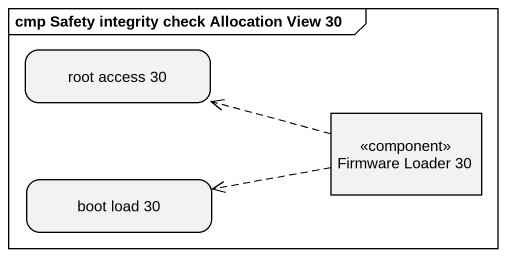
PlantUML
@startuml
mainframe cmp Safety integrity check Allocation View 30
hide empty description
state "root access 30" as root_access_30
state "Firmware Loader 30" as Firmware_Loader_30 <<component>>
state "boot load 30" as boot_load_30
Firmware_Loader_30 -left[dashed]-> root_access_30
Firmware_Loader_30 -left[dashed]-> boot_load_30
@enduml
